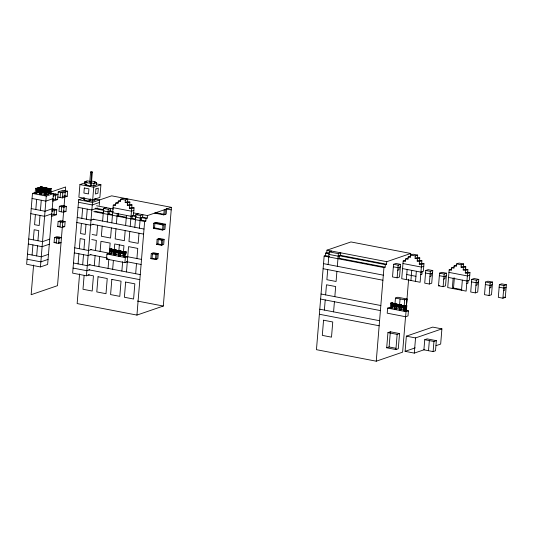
<?xml version="1.0" encoding="UTF-8"?>
<svg xmlns="http://www.w3.org/2000/svg" width="533" height="533" viewBox="0 0 533 533"><rect width="100%" height="100%" fill="white"/><g stroke="black" fill="none" stroke-linecap="round" stroke-linejoin="round"><path stroke-width="0.8" d="M32.473 193.419L26.65 264.268L40.448 266.933L47.637 264.461L53.467 193.612L46.271 196.077L32.473 193.419L35.351 192.433M35.098 193.439L35.518 188.382L36.117 188.176L37.263 188.396L36.85 193.459L35.098 193.439L36.85 193.459M36.251 193.666L36.664 188.602L37.263 188.396M40.928 191.753L44.959 192.526L36.604 191.081L36.684 190.134L45.032 191.58L36.684 190.134M36.71 189.815L45.058 191.267L36.71 189.815L36.79 188.869L40.008 189.488M36.984 190.028L36.604 191.081M32.08 255.034L32.913 244.914M33.332 239.85L34.165 229.73L38.762 230.616L37.93 240.736M35.411 214.546L34.578 224.673L39.175 225.559L40.008 215.432M35.824 209.489L36.657 199.362M39.662 187.576L37.91 187.556L39.662 187.576L39.242 192.633L37.497 192.62L37.616 191.174M38.649 192.839L38.762 191.394M38.942 189.228L39.062 187.783M33.586 265.041L31.147 294.702L57.517 285.655L62.288 227.631M39.695 194.325L40.115 189.268L41.86 189.282L41.447 194.345L39.695 194.325L40.295 194.125M40.188 188.182L40.308 186.737L42.06 186.75L41.88 188.922M40.961 189.435L41.041 188.482L40.468 188.376M36.87 189.608L41.068 188.169L41.148 187.216L37.077 188.309M40.848 194.552L41.268 189.488L41.86 189.282M41.281 189.128L41.461 186.956L42.06 186.75M41.401 189.435L41.781 188.382L48.863 189.348L48.443 194.405L46.697 194.392L46.871 192.22M47.943 189.415L41.507 188.169L41.581 187.223L44.805 187.843M41.701 189.335L41.781 188.382M36.684 255.92L37.517 245.8M40.428 210.375L41.261 200.248M46.071 191.38L50.269 189.941L50.342 188.988L46.151 190.428L44.712 190.154L46.464 190.168L46.045 195.231L44.299 195.211L44.912 187.623L46.657 187.636L46.478 189.808M44.659 192.633L44.732 191.68M44.759 191.367L45.138 190.314L37.09 188.762M45.445 195.438L46.058 187.843L46.657 187.636M40.448 266.933L46.271 196.077M47.843 194.612L48.263 189.555M51.255 188.522L49.509 188.509L51.255 188.522L50.842 193.586L49.089 193.572L49.269 191.4M45.965 192.646L50.162 191.207L50.242 190.254L49.669 190.148M50.242 193.792L50.655 188.729M52.58 200.055L55.325 199.115L55.679 194.778M58.77 242.195L61.068 242.642L58.67 243.461L54.073 242.575L54.486 237.511L56.884 236.692L61.488 237.578L59.09 238.398L54.486 237.511M51.581 216.385L56.371 214.739L56.791 209.682L52.187 208.789L45.025 211.261L31.227 208.603M52.827 201.201L57.624 199.555L58.23 191.967L63.027 190.321L67.624 191.207L67.211 196.271L62.414 197.91L57.817 197.023M56.371 243.021L56.791 237.958L59.183 237.138M57.717 226.572L58.137 221.508L60.529 220.689L65.133 221.575L64.713 226.632L62.314 227.458L57.717 226.572L58.916 226.159M59.383 206.324L58.963 211.388L63.567 212.274L65.965 211.454L66.378 206.391L61.781 205.505L59.383 206.324L63.98 207.21L66.378 206.391M60.116 197.47L60.535 192.406L65.326 190.767M58.67 243.461L59.123 237.858M60.016 227.011L60.436 221.955L62.827 221.128M61.268 211.828L61.681 206.771L64.08 205.945M62.414 197.91L62.834 192.853L67.624 191.207M62.314 227.458L63.98 207.21M64.06 206.078L64.879 196.131M65.266 191.487L64.913 195.824L62.174 196.764M65.286 191.154L65.632 186.97L50.941 192.007M83.714 198.023L78.677 199.748L72.648 273.136L86.446 275.794L89.317 274.808M84.96 182.839L79.93 184.565L78.884 197.217L92.682 199.882L99.878 197.41L100.917 184.758L96.047 183.818M78.078 263.902L78.911 253.775M79.324 248.718L80.157 238.591L84.754 239.484L83.928 249.604M81.402 223.414L80.576 233.534L85.173 234.42L86.006 224.3M81.822 218.35L82.655 208.23M83.481 198.103L83.375 199.369L84.907 199.668M89.531 181.28L87.232 180.834L84.834 181.66L84.62 184.191L86.159 184.485M84.687 197.696L84.474 200.228L89.078 201.114L90.277 200.701L92.575 201.141L94.974 200.321L95.127 198.423M91.496 181.013L95.327 181.753L94.128 182.166L96.426 182.606L96.22 185.138L93.821 185.964L91.523 185.517L90.324 185.93L85.726 185.044L85.933 182.513L87.132 182.099L84.834 181.66M79.584 273.902L77.145 303.563L136.941 315.09L163.305 306.042L171.419 207.357L111.63 195.831L92.476 202.407L78.677 199.748M82.675 264.788L83.508 254.661M86.419 219.236L87.252 209.116M89.757 182.126L90.59 172.006L91.19 171.799L92.336 172.019L91.503 182.139L89.757 182.126L90.357 181.92M89.078 201.114L89.231 199.215M90.324 185.93L90.53 183.399L91.729 182.986L94.028 183.432L96.426 182.606M90.903 182.346L91.736 172.226L92.336 172.019M84.107 275.681L82.995 289.266L92.189 291.038L93.442 275.861L88.072 274.821M90.277 200.701L90.43 198.802M91.523 185.517L91.729 182.986M86.446 275.794L92.476 202.407M92.575 201.141L93.728 187.23L100.917 184.758M93.821 185.964L94.028 183.432M94.274 265.734L95.107 255.613M95.52 250.55L96.353 240.43L91.756 239.544M97.599 225.246L96.766 235.373L92.169 234.487M99.225 205.365L99.671 199.942L94.801 199.002M98.872 266.62L99.704 256.5M100.117 251.436L100.95 241.316L110.151 243.088L109.318 253.215L106.92 254.034L106.507 259.098L124.902 262.642L127.3 261.816M102.203 226.132L101.37 236.259L110.571 238.031L111.397 227.904M102.616 221.075L103.655 208.423L106.054 207.597M107.22 221.961L108.259 209.309L110.651 208.483L110.444 211.015L108.046 211.841L103.449 210.948M109.245 211.428L109.038 213.96L107.839 214.366M108.072 268.392L108.839 259.051M111.817 222.847L113.269 205.132L115.668 204.312M109.545 254.061L109.965 248.998L111.71 249.011L111.297 254.074L109.545 254.061L110.144 253.855M110.697 254.281L111.111 249.217L111.71 249.011M124.002 254.034L111.051 251.696L111.43 250.643L114.595 251.256M111.237 249.484L123.883 251.922L123.809 252.869L111.157 250.43L111.237 249.484L124.182 251.816M111.157 250.43L111.537 249.377M118.179 202.22L115.781 203.046L115.574 205.578L113.269 205.132M111.217 251.489L112.117 251.183L112.19 250.23M112.216 249.917L112.296 248.964L110.824 249.164M112.67 269.278L113.376 260.717M113.922 254.101L114.109 251.763M114.242 250.204L114.748 243.974L123.949 245.746L123.116 255.873M116.001 228.79L115.168 238.917L124.369 240.689L125.195 230.569M116.414 223.733L117.247 213.613M120.671 200.288L118.273 201.108L118.079 203.486L115.781 203.046M116.134 252.069L115.894 254.961L114.149 254.947L114.562 249.884L116.314 249.897L114.562 249.884M118.193 216.311L118.446 213.2M115.295 255.167L115.714 250.104M127.767 199.235L125.368 200.062L125.175 202.44L127.574 201.614L127.767 199.235L123.17 198.349L120.771 199.175L120.578 201.554L118.273 201.108M118.519 254.987L118.712 252.649M118.839 251.09L119.352 244.86M118.746 255.833L119.159 250.77L119.758 250.563L120.911 250.783L120.491 255.847L118.746 255.833L120.491 255.847M119.892 256.053L120.311 250.99L120.911 250.783M121.87 271.05L122.637 261.71M125.615 225.506L126.448 215.385M127.28 205.258L127.474 202.88L129.872 202.06L129.679 204.439L127.28 205.258L129.579 205.705L131.977 204.885L131.771 207.41L129.372 208.236L129.579 205.705M123.343 256.719L123.763 251.656L125.508 251.669L125.095 256.733L123.343 256.719L123.942 256.513M123.703 254.134L123.783 253.188L111.131 250.75M124.495 256.939L124.909 251.876L125.508 251.669M124.902 262.642L125.322 257.579L127.72 256.759M125.988 252.889L125.095 253.195L125.015 254.148L125.915 253.841L125.988 252.889L125.415 252.782M126.094 251.623L125.195 251.936L125.115 252.882L126.015 252.575L126.094 251.623L124.622 251.823M126.468 271.943L128.546 246.632L137.747 248.405L136.914 258.532M129.799 231.455L128.966 241.576L138.167 243.348L139 233.227M130.212 226.392L131.671 208.676L134.069 207.857L133.443 215.445L131.045 216.271L112.65 212.727M132.244 215.858L132.037 218.39L130.838 218.796M134.816 227.278L135.855 214.626L138.254 213.8M135.668 273.715L136.501 263.588M139.413 228.164L140.452 215.512L142.851 214.692L142.644 217.217L140.246 218.044L135.648 217.158M141.445 217.631L141.238 220.162L140.039 220.575M136.941 315.09L144.636 221.462L145.835 221.048L146.042 218.517L147.241 218.104L147.448 215.579L171.419 207.357M150.859 258.658L151.272 253.595L153.671 252.775L158.268 253.661L157.855 258.718L155.456 259.544L150.859 258.658L152.058 258.245L156.655 259.131L157.068 254.074L152.471 253.188L152.058 258.245M153.351 228.291L153.77 223.234L156.169 222.408L165.363 224.18L164.95 229.243L162.552 230.063L153.351 228.291L154.55 227.877L163.751 229.65L164.164 224.593L154.97 222.821L154.55 227.877M155.456 259.544L155.869 254.481L158.268 253.661M156.702 244.361L157.122 239.297L159.52 238.478L164.117 239.364L163.704 244.427L161.306 245.247L156.702 244.361L157.901 243.947L162.505 244.834L162.918 239.777L158.321 238.891L157.901 243.947M161.306 245.247L161.719 240.183L164.117 239.364M162.552 230.063L162.971 225.006L165.363 224.18M163.798 214.879L164.217 209.822L166.616 208.996L166.196 214.059L163.798 214.879L154.603 213.107L156.402 212.494M165.417 209.409L164.997 214.473L155.803 212.7M329.394 256.42L325.357 255.64L324.157 256.053L316.455 349.681L376.251 361.201L402.622 352.16L405.553 316.515M325.357 255.64L325.563 253.108L326.762 252.702L329.187 253.168M326.762 252.702L326.969 250.17L350.941 241.949L410.736 253.468L410.523 256M324.384 310.079L325.217 299.959M325.636 294.896L326.469 284.775L335.663 286.547L334.831 296.668M327.715 269.591L326.882 279.712L336.083 281.484L336.916 271.364M328.128 264.528L329.174 251.876L331.566 251.056M333.585 311.852L334.418 301.731M337.329 266.3L338.368 253.648L340.767 252.829L340.56 255.36L338.162 256.18L328.961 254.408M339.361 255.767L339.155 258.298L337.955 258.712M376.251 361.201L383.947 267.573L385.146 267.166L385.359 264.635L386.552 264.221L386.765 261.69L410.736 253.468M390.029 307.301L387.631 308.127L387.211 313.184L405.613 316.735L408.012 315.909L408.425 310.852L392.328 307.748M386.698 347.789L387.944 332.612L390.343 331.786L399.543 333.558L398.298 348.742L395.899 349.568L386.698 347.789L389.097 346.97L395.992 348.302M393.567 264.288L392.521 276.94L397.125 277.826L399.523 277L400.563 264.348L395.959 263.462L393.567 264.288L398.164 265.174L400.563 264.348M390.256 308.147L390.669 303.09L391.269 302.884L392.421 303.104L392.002 308.167L390.256 308.147L392.002 308.167M391.402 308.374L391.822 303.31L392.421 303.104M394.926 306.402L391.762 305.789L391.842 304.843L400.043 306.262M395.026 305.136L391.868 304.523L391.942 303.577L395.406 304.083M392.241 303.47L391.868 304.523M389.097 346.97L390.343 331.786M391.528 303.257L393.008 303.057L392.928 304.01L392.355 303.897M394.627 308.194L395.459 298.067L397.858 297.247L407.059 299.02L406.226 309.14M397.125 277.826L398.164 265.174M394.853 309.04L395.273 303.977L395.872 303.77L397.018 303.99L396.605 309.053L394.853 309.04L396.605 309.053M399.157 267.293L398.944 269.825L397.745 270.231M396.006 309.26L396.419 304.196L397.018 303.99M395.899 349.568L397.145 334.384L399.543 333.558M399.224 309.08L399.417 306.741M399.55 305.182L400.056 298.953M405.58 260.177L403.181 260.997L401.722 278.712L420.124 282.257L421.576 264.541L423.975 263.722L423.349 271.31L420.957 272.136L402.555 268.592M399.45 309.926L399.87 304.863L401.615 304.876L401.202 309.94L399.45 309.926L400.05 309.72M400.603 310.146L401.023 305.083L401.615 304.876M408.085 258.085L405.686 258.911L405.48 261.443L403.181 260.997M403.827 309.966L404.021 307.628M404.147 306.069L404.66 299.839L407.059 299.02M406.326 279.598L407.152 269.478M410.577 256.153L408.185 256.973L407.985 259.351L405.686 258.911M404.054 310.812L404.467 305.749L405.067 305.542L406.219 305.762L405.8 310.826L404.054 310.812L405.8 310.826M404.787 307.175L404.414 308.227L396.505 306.702M396.612 305.442L404.514 306.961L404.893 305.909L396.985 304.39M405.2 311.032L405.62 305.969L406.219 305.762M406.026 310.712L406.299 307.394M406.439 305.735L408.618 279.212M405.613 316.735L406.026 311.672L408.425 310.852M417.672 255.1L415.28 255.927L415.08 258.305L417.479 257.479L417.672 255.1L413.075 254.214L410.676 255.041L410.483 257.419L408.185 256.973M405.72 308.241L406.619 307.934L406.699 306.981L405.8 307.288M405.826 306.975L406.726 306.668L406.806 305.715L405.327 305.915M424.381 349.655L414.294 353.113L405.1 351.34L406.346 336.156L432.716 327.109L441.91 328.881L440.664 344.065L436.014 345.664M410.923 280.485L411.756 270.364M415.52 281.371L416.353 271.25M417.186 261.123L417.379 258.745L419.777 257.925L419.584 260.304L417.186 261.123L419.484 261.57L421.883 260.75L421.676 263.275L419.278 264.101L419.484 261.57M414.294 353.113L415.547 337.929L441.91 328.881M422.149 271.723L421.943 274.255L420.744 274.668M425.76 270.491L424.721 283.143L429.318 284.029L431.717 283.21L432.756 270.557L428.159 269.671L425.76 270.491L430.358 271.377L432.756 270.557M424.741 339.701L423.908 349.821L433.109 351.593L435.508 350.774L436.34 340.654L427.14 338.875L424.741 339.701L433.942 341.473L436.34 340.654M429.318 284.029L430.358 271.377M431.35 273.496L431.144 276.027L429.944 276.44M428.512 350.707L429.345 340.587M433.109 351.593L433.942 341.473M438.519 285.801L439.558 273.149L441.957 272.33L446.554 273.216L445.515 285.868L443.116 286.687L438.519 285.801L439.718 285.388M443.116 286.687L444.162 274.035L446.554 273.216M445.148 276.154L444.942 278.686L443.742 279.099M451.571 269.038L449.172 269.858L447.72 287.573L466.115 291.118L467.574 273.409L469.973 272.583L469.346 280.178L466.948 280.998L448.553 277.453M454.083 266.953L451.684 267.773L451.478 270.304L449.172 269.858M456.574 265.014L454.176 265.84L453.983 268.219L451.684 267.773M453.516 288.047L454.349 277.926L453.15 278.339L452.317 288.46L453.516 288.047L461.951 289.672M463.67 263.968L461.272 264.788L461.078 267.166L463.477 266.347L463.67 263.968L459.073 263.082L456.674 263.902L456.475 266.28L454.176 265.84M461.518 290.232L462.351 280.111M463.184 269.991L463.377 267.613L465.775 266.786L465.575 269.165L463.184 269.991L465.482 270.431L467.881 269.611L467.668 272.143L465.276 272.963L465.482 270.431M468.147 280.585L467.941 283.116L466.741 283.529M471.758 279.352L470.719 292.004L475.316 292.89L477.715 292.071L478.754 279.419L474.15 278.532L471.758 279.352L476.355 280.238L478.754 279.419M475.316 292.89L476.355 280.238M477.348 282.357L477.135 284.889L475.942 285.302M485.556 282.01L484.517 294.662L489.114 295.549L491.513 294.729L492.552 282.077L487.955 281.191L485.556 282.01L490.153 282.896L492.552 282.077M489.114 295.549L490.153 282.896M491.146 285.015L490.94 287.547L489.74 287.96M499.354 284.669L498.315 297.321L502.912 298.214L505.311 297.387L506.35 284.735L501.753 283.849L499.354 284.669L503.952 285.555L506.35 284.735M502.912 298.214L503.952 285.555M504.944 287.68L504.738 290.205L503.538 290.618M36.95 188.655L41.148 187.216M41.507 188.169L45.025 188.689M36.844 189.921L41.041 188.482M37.47 190.634L39.569 189.915M36.79 191.94L39.669 190.954M37.497 192.62L38.096 192.413M39.895 191.8L40.495 191.594M47.111 189.328L48.863 189.348M45.578 190.321L50.342 188.988M41.041 192.02L41.641 191.813M45.865 190.374L46.464 190.168M46.897 190.787L48.996 190.068M46.045 191.693L50.242 190.254M44.299 195.211L44.899 195.011M46.697 194.392L47.297 194.185M49.089 193.572L50.842 193.586M53 194.991L55.738 194.052M53.247 196.137L58.037 194.498L48.596 192.673M85.726 185.044L86.926 184.631M53.047 198.669L45.858 201.134L32.06 198.476M51.748 210.175L54.493 209.236L54.073 214.299L51.335 215.239M51.994 211.321L56.791 209.682M51.801 213.853L44.612 216.318L30.814 213.66M99.458 202.473L92.269 204.939L78.471 202.28M97.606 208.03L91.856 210.002L78.051 207.344M65.133 221.575L62.734 222.394L58.137 221.508M93.895 219.136L91.023 220.122L77.225 217.464M49.722 239.157L42.527 241.622L28.729 238.964M93.482 224.2L90.603 225.186L76.805 222.528M133.856 210.388L131.464 211.208L113.063 207.663M49.303 244.221L42.114 246.686L28.316 244.027M54.073 242.575L55.272 242.162M48.47 254.341L41.281 256.806L27.483 254.148M48.057 259.404L40.868 261.87L27.063 259.211M91.403 249.504L88.525 250.49L74.727 247.832M90.983 254.561L88.105 255.547L74.307 252.889M111.051 251.696L114.515 252.202M114.149 254.947L114.742 254.741M90.15 264.688L87.279 265.674L73.474 263.016M106.507 259.098L107.706 258.685M89.737 269.745L86.859 270.731L73.061 268.072M400.356 266.88L397.958 267.706L393.354 266.82M423.768 266.253L421.37 267.073L402.975 263.529M432.549 273.083L430.151 273.909L425.554 273.023M446.348 275.741L443.949 276.567L439.352 275.681M469.76 275.115L467.368 275.934L448.966 272.39M393.008 303.057L390.669 303.09M391.762 305.789L395.226 306.295M406.806 305.715L404.467 305.749M478.547 281.95L476.149 282.77L471.545 281.884M492.345 284.609L489.947 285.428L485.35 284.542M506.143 287.267L503.745 288.087L499.148 287.2M405.1 351.34L415.18 347.882M90.59 172.006L91.736 172.226M85.933 182.513L90.53 183.399M79.93 184.565L93.728 187.23M120.771 199.175L125.368 200.062M410.676 255.041L415.28 255.927M456.674 263.902L461.272 264.788M166.363 208.949L171.213 209.882M127.574 201.614L129.872 202.06M417.479 257.479L419.777 257.925M463.477 266.347L465.775 266.786M125.175 202.44L127.474 202.88M415.08 258.305L417.379 258.745M461.078 267.166L463.377 267.613M40.308 186.737L41.461 186.956M44.912 187.623L46.058 187.843M41.88 187.123L49.929 188.669L46.411 188.156M129.679 204.439L131.977 204.885M419.584 260.304L421.883 260.75M465.575 269.165L467.881 269.611M40.495 188.056L41.068 188.169M49.689 189.828L50.269 189.941M41.481 188.489L47.111 189.575M58.23 191.967L62.834 192.853M42.207 189.595L47.037 190.521M35.518 188.382L36.664 188.602M40.115 189.268L41.268 189.488M49.589 191.094L50.162 191.207M41.621 189.795L44.839 190.421M131.771 207.41L134.069 207.857M421.676 263.275L423.975 263.722M467.668 272.143L469.973 272.583M64.147 195.678L67.211 196.271M129.372 208.236L131.671 208.676M419.278 264.101L421.576 264.541M465.276 272.963L467.574 273.409M37.71 191.134L39.322 191.447M41.867 192.66L44.939 193.252M39.469 193.479L44.072 194.365M96.546 205.765L113.516 209.036M133.716 212.927L147.448 215.579M326.969 250.17L386.765 261.69M55.325 199.115L57.624 199.555M103.655 208.423L108.259 209.309M135.855 214.626L140.452 215.512M329.174 251.876L338.368 253.648M439.558 273.149L444.162 274.035M95.527 208.143L103.609 209.696M109.265 210.788L113.302 211.568M132.697 215.305L135.928 215.925M142.391 217.171L147.241 218.104M339.688 255.194L386.552 264.221M95.141 208.709L104.028 210.422M108.872 211.354L112.916 212.134M132.304 215.872L136.348 216.651M141.198 217.584L146.042 218.517M325.563 253.108L328.794 253.735M339.301 255.76L385.359 264.635M94.927 211.241L103.815 212.953M108.665 213.886L112.71 214.666M117.553 215.599L126.441 217.311M131.291 218.244L135.329 219.023M140.179 219.956L145.835 221.048M339.088 258.285L385.146 267.166M93.728 211.648L144.636 221.462M324.157 256.053L383.947 267.573M153.77 223.234L162.971 225.006M406.739 274.535L415.94 276.307M63.66 211.008L65.965 211.454M503.778 297.094L505.311 297.387M93.108 219.243L144.01 229.05M323.531 263.642L383.327 275.168M53.307 214.146L56.371 214.739M92.236 224.213L143.597 234.114M323.118 268.705L382.907 280.225M157.122 239.297L161.719 240.183M62.414 226.192L64.713 226.632M395.459 298.067L404.66 299.839M151.272 253.595L155.869 254.481M109.965 248.998L111.111 249.217M119.159 250.77L120.311 250.99M123.763 251.656L124.909 251.876M395.273 303.977L396.419 304.196M399.87 304.863L401.023 305.083M391.942 303.577L404.594 306.015M125.442 252.462L126.015 252.575M406.153 306.555L406.726 306.668M111.457 250.33L114.622 250.936M116.201 251.243L118.573 251.703M122.523 252.462L124.109 252.769M392.954 304.576L404.021 306.708M116.174 251.563L118.546 252.016M122.497 252.782L124.082 253.082M401.629 306.568L404.001 307.021M391.842 304.843L395 305.449M396.585 305.755L404.487 307.281M111.537 251.07L112.117 251.183M125.335 253.728L125.915 253.841M406.046 307.821L406.619 307.934M116.094 252.509L123.21 253.881M397.598 306.755L399.177 307.061M400.756 307.361L403.921 307.974M90.61 249.604L114.042 254.121M115.661 254.434L141.518 259.418M321.033 294.009L380.829 305.529M106.92 254.034L125.322 257.579M387.631 308.127L406.026 311.672M90.197 254.667L107.16 257.939M126.554 261.676L141.098 264.475M320.619 299.073L380.415 310.592M88.904 264.701L140.266 274.602M319.787 309.193L379.583 320.713M88.944 269.851L139.853 279.658M319.374 314.25L379.163 325.776M387.944 332.612L397.145 334.384M406.346 336.156L415.547 337.929M137.454 301.058L163.305 306.042M84.321 187.982L83.901 193.046L88.505 193.932L88.918 188.869L84.321 187.982M95.913 188.935L95.5 193.999L97.892 193.173L98.312 188.116L95.913 188.935M98.039 276.747L96.793 291.924L105.994 293.696L107.24 278.519L98.039 276.747M111.837 279.405L110.591 294.589L119.792 296.361L121.038 281.177L111.837 279.405M125.635 282.064L124.389 297.247L133.59 299.02L134.836 283.836L125.635 282.064M323.551 320.2L322.305 335.384L331.506 337.156L332.752 321.972L323.551 320.2"/></g></svg>
